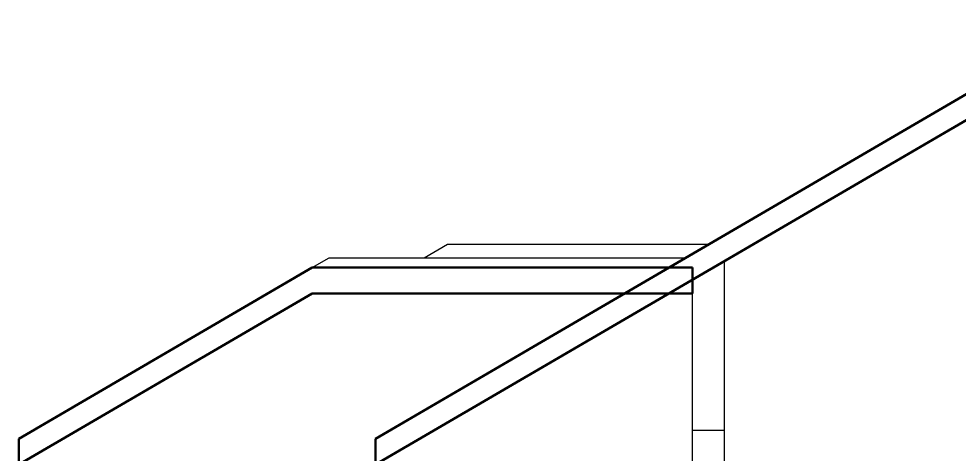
# Model space of a CAD drawing. Extents: x 4834 to 83801, y -13735 to 32221.
# Drawn here: x 13129.4 to 13508, y -12274.3 to -12099 of the extents above; entities that cross this region are included whole.
import ezdxf

# ---------------------------------------------------------------- set-up
doc = ezdxf.new("R2010")
doc.units = 0
doc.header["$LTSCALE"] = 8
doc.header["$MEASUREMENT"] = 0
doc.layers.add('A-ROOF', color=6, linetype='Continuous')

msp = doc.modelspace()

# ---------------------------------------------------------------- linework, layer by layer
at = {"layer": 'A-ROOF', "lineweight": 50}
for p, q in [((13562.87708, -12099.02463), (13273.00208, -12268.11838)), ((13273.00208, -12278.53771), (13562.87708, -12109.44396)), ((13247.56866, -12199.19993), (13129.42274, -12268.11838)), ((13400.62958, -12199.19993), (13247.56866, -12199.19993)), ((13400.62958, -12209.61926), (13400.62958, -12199.19993)), ((13129.42274, -12278.53771), (13247.56866, -12209.61926)), ((13247.56866, -12209.61926), (13400.62958, -12209.61926)), ((13129.42274, -12268.11838), (13129.42274, -12278.53771)), ((13273.00208, -12268.11838), (13273.00208, -12278.53771))]:
    msp.add_line(p, q, dxfattribs=at)
at = {"layer": 'A-ROOF'}
for p, q in [((13292.5932, -12195.20171), (13301.95642, -12189.73983)), ((13301.95642, -12189.73983), (13407.3653, -12189.73983)), ((13247.56866, -12199.19993), (13254.42274, -12195.20171)), ((13254.42274, -12195.20171), (13398.00208, -12195.20171)), ((13413.5471, -12278.53771), (13413.5471, -12196.68605)), ((13400.62958, -12278.53771), (13400.62958, -12209.61926)), ((13400.62958, -12264.64527), (13413.5471, -12264.64527))]:
    msp.add_line(p, q, dxfattribs=at)

doc.saveas('drawing.dxf')
